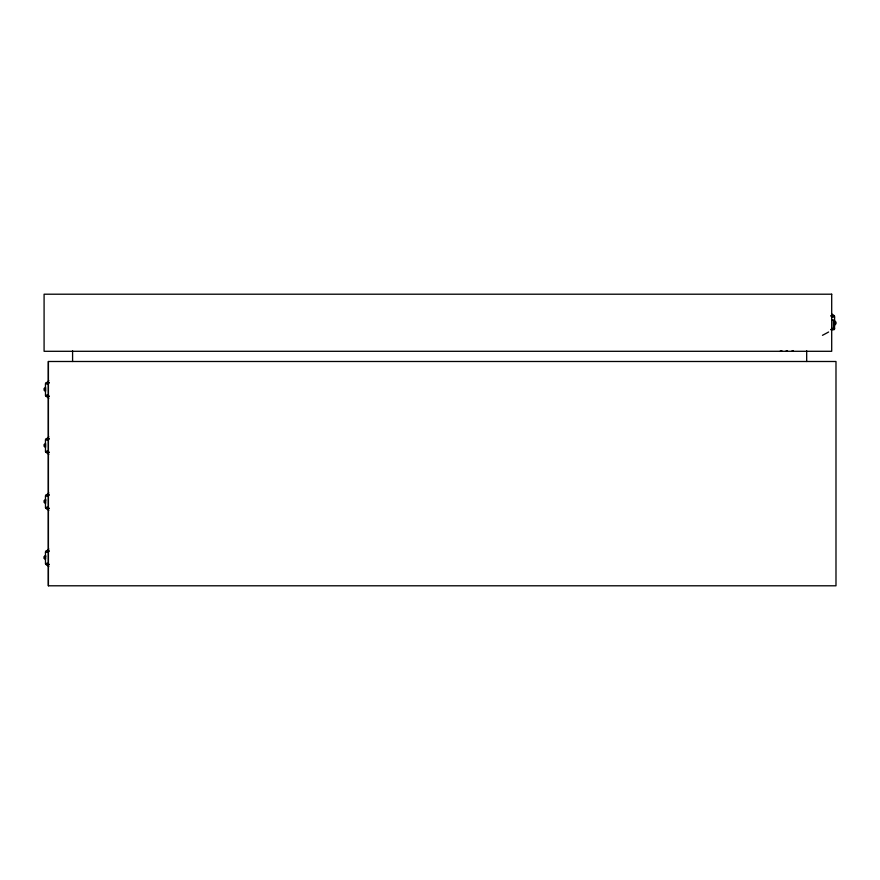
<?xml version="1.0" encoding="UTF-8"?>
<svg xmlns="http://www.w3.org/2000/svg" width="880" height="880" viewBox="0 0 880 880"><rect width="100%" height="100%" fill="white"/><g stroke="black" fill="none" stroke-linecap="round" stroke-linejoin="round"><path stroke-width="1.32" d="M48.378 585.794L48.378 361.493L835.989 361.493L835.989 585.794L48.378 585.794L48.378 361.493M45.551 555.687L45.573 558.976M834.515 324.423L834.427 321.574M45.584 499.664L45.584 503.316M45.584 443.586L45.584 447.238M45.584 387.519L45.584 391.16M48.829 380.743L45.463 383.691L45.496 395.615L48.829 398.31M48.829 436.821L45.463 439.758L45.496 451.693L48.829 454.388M830.797 329.747L834.042 329.747L834.559 329.021L834.614 316.8L834.042 315.755L830.797 315.755M48.829 492.899L45.463 495.836L45.496 507.76L48.829 510.466M48.829 548.977L45.463 551.914L45.496 563.838L48.829 566.544M48.895 382.976L48.378 383.845L45.496 383.922M48.895 439.054L48.378 440L45.496 440M48.895 495.132L48.378 496.078L45.496 496.078M48.895 551.21L48.378 552.156L45.496 552.156M831.182 329.417L831.699 328.46L834.592 328.537M793.243 350.57L791.626 351.241M787.479 350.625L785.708 351.296M781.814 350.625L780.032 351.296M834.581 317.042L831.699 317.042L831.182 316.074M831.699 319.891L833.404 319.891L833.404 328.46M46.035 382.668L49.28 382.668M45.496 395.142L48.378 395.142L48.895 396.088M46.035 396.396L49.28 396.396M46.035 438.735L49.28 438.735M45.496 451.22L48.378 451.22L48.895 452.166M46.035 452.474L49.28 452.474M46.035 494.813L49.28 494.813M45.496 507.287L48.378 507.287L48.895 508.233M46.035 508.552L49.28 508.552M46.035 550.891L49.28 550.891M45.496 563.365L48.378 563.365L48.895 564.311M46.035 564.63L49.28 564.63M45.628 499.642L45.65 500.28M45.551 555.709L45.584 556.578M836 322.014L836 323.873M834.977 320.958L834.977 324.929M806.685 350.79L806.685 361.493M72.589 350.79L72.589 361.493M45.1 387.354L45.1 391.314M45.1 443.432L45.1 447.392M45.1 499.51L45.1 503.47M45.023 555.555L45.023 559.515M44.077 388.41L44.077 390.269M44.077 444.488L44.077 446.336M44.077 500.566L44.077 502.414M44 556.611L44 558.459M832.018 314.127A367.158 9.064 22.6 0 1 834.548 315.964M828.597 332.002A367.158 8.668 -22.8 0 1 822.459 335.313M831.699 294.206L44.088 294.206L44.088 351.296L831.699 351.296L831.699 294.206"/></g></svg>
